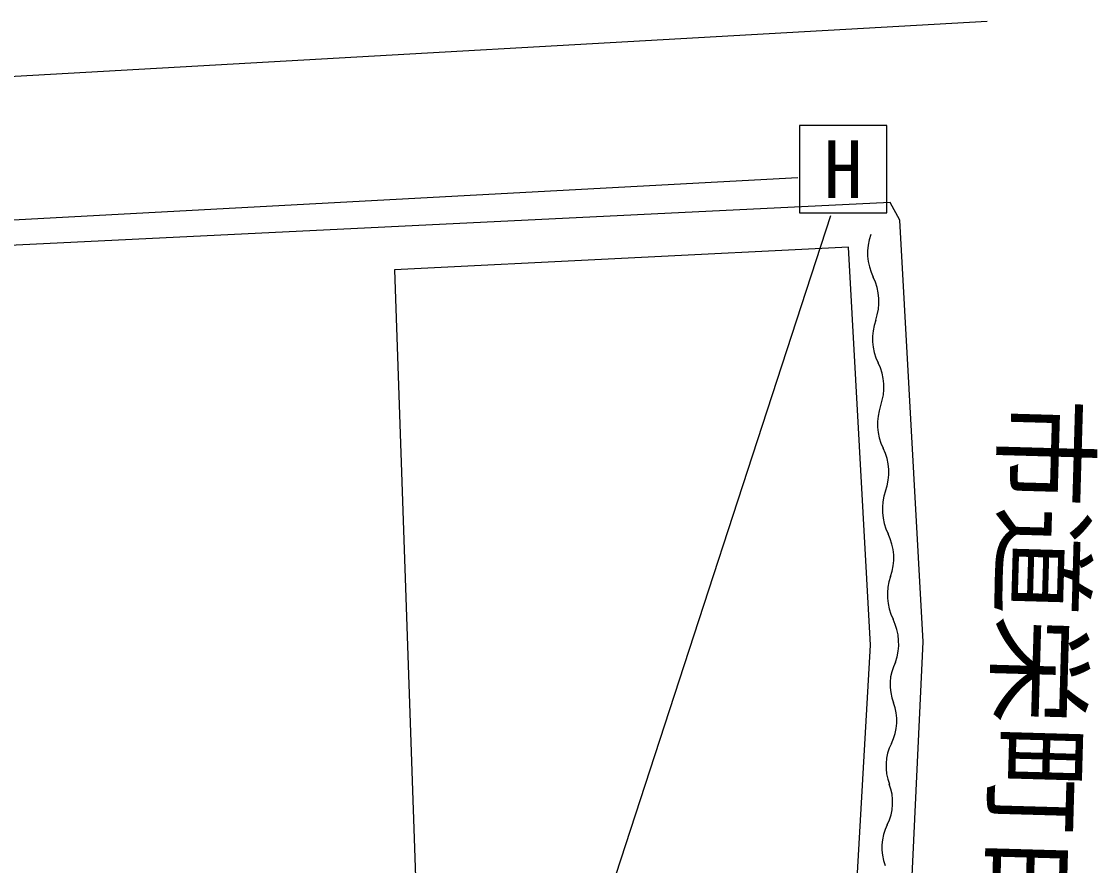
# Model space of a CAD drawing. Units: millimetres, scale not verified. Extents: x 40000 to 680000, y 20000 to 380000.
# Drawn here: x 203986 to 228668, y 272703 to 292059 of the extents above; entities that cross this region are included whole.
import ezdxf
from ezdxf.enums import TextEntityAlignment as Align

# ---------------------------------------------------------------- set-up
doc = ezdxf.new("R2010")
doc.units = ezdxf.units.MM
doc.header["$LTSCALE"] = 1000
for name, color, linetype, lineweight in [('M-BGD', 7, 'Continuous', 25), ('M-BGD-EXST', 7, 'Continuous', 25), ('M-STR-STRC', 7, 'Continuous', 25)]:
    doc.layers.add(name, color=color, linetype=linetype, lineweight=lineweight)
doc.layers.add('M-BMK-HTXT', color=7, linetype='Continuous')
doc.styles.add('ＭＳ ゴシック', font='')
doc.styles.get('ＭＳ ゴシック').set_extended_font_data('MS Gothic')

msp = doc.modelspace()

# ---------------------------------------------------------------- linework, layer by layer
at = {"layer": 'M-BGD'}
msp.add_line((226138, 292059), (146884, 287571), dxfattribs=at)
for points in [[(153615, 284987), (172146, 285908), (183934, 286468), (201519, 287392), (221791, 288484)], [(224008, 263690), (224671, 277833), (224137, 287502), (223916, 287907), (172050, 285378), (152146, 284352), (121053, 282907), (97233, 281695), (98165, 262023)]]:
    msp.add_lwpolyline(points, dxfattribs=at)
msp.add_lwpolyline([(212542, 286367), (213297, 264478), (222726, 264905), (223458, 277758), (222956, 286882)], close=True, dxfattribs=at)
for centre, radius, start, end in [((224650, 286750), 1256, 160.287, 206.3325), ((222399, 285637), 1256, 340.2893, 26.33), ((224763, 284789), 1256, 160.2893, 206.33), ((222513, 283676), 1256, 340.2892, 26.3302), ((224877, 282829), 1256, 160.2893, 206.33), ((222626, 281715), 1256, 340.2888, 26.3317), ((224990, 280868), 1256, 160.287, 206.3325), ((222739, 279754), 1256, 340.2893, 26.33), ((225104, 278907), 1256, 160.2893, 206.33), ((222853, 277793), 1256, 340.2892, 26.3302), ((225051, 276850), 1141, 152.9385, 201.2646), ((222924, 276022), 1141, 332.9382, 21.2647), ((224957, 274984), 1141, 152.9385, 201.2646), ((222829, 274156), 1142, 332.9406, 21.2624), ((224862, 273117), 1141, 152.9385, 201.2646)]:
    msp.add_arc(centre, radius, start, end, dxfattribs=at)
at = {"layer": 'M-BGD-EXST'}
msp.add_lwpolyline([(221834, 287672), (223834, 287672), (223834, 289672), (221834, 289672)], close=True, dxfattribs=at)
at = {"layer": 'M-STR-STRC'}
msp.add_line((222545, 287599), (213298, 259259), dxfattribs=at)

# ---------------------------------------------------------------- texts
at = {"layer": 'M-BGD-EXST', "style": 'ＭＳ ゴシック'}
msp.add_text('H', height=1320, dxfattribs=at).set_placement((222834, 288672), align=Align.MIDDLE_CENTER)
at = {"layer": 'M-BMK-HTXT', "style": 'ＭＳ ゴシック'}
msp.add_text('市道栄町白坂線', height=1833, rotation=268.368, dxfattribs=at).set_placement((227256, 274678), align=Align.MIDDLE_CENTER)

doc.saveas('drawing.dxf')
